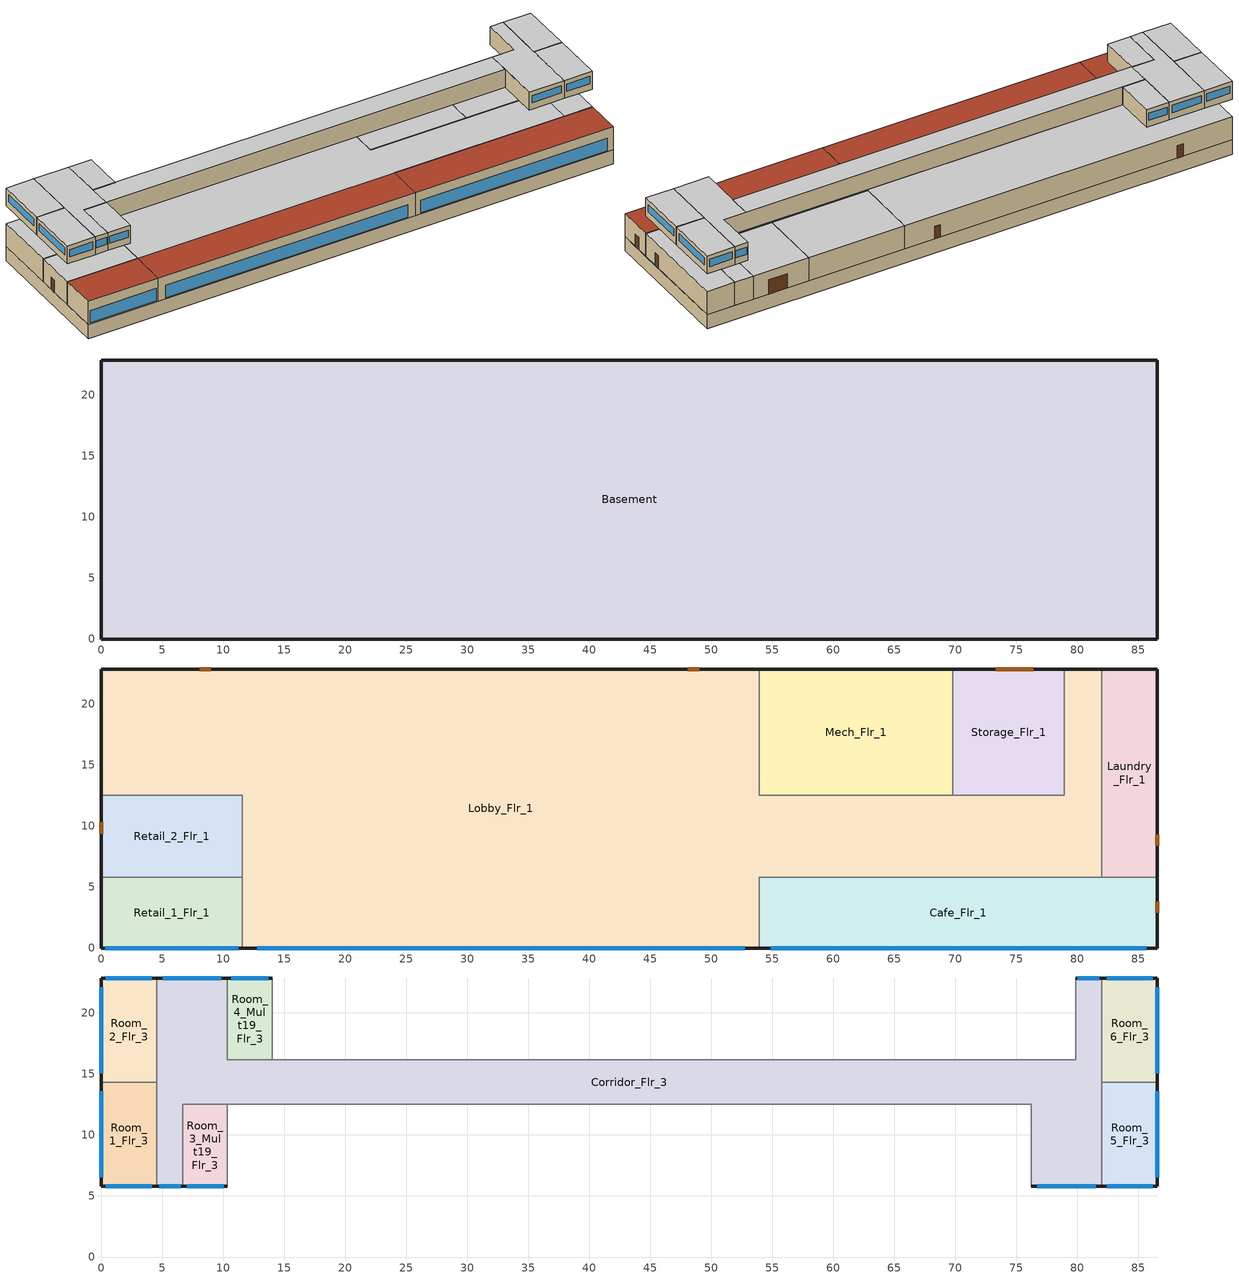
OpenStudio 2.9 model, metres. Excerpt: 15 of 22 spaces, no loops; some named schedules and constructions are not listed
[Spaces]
Basement
 floor ground (Basement Floor construction): 86.56,22.86 86.56,0 0,0 0,22.86 z-2.44
 wall ground (Basement Wall construction): 0,22.86 0,0 86.56,0 86.56,22.86 0,22.86 z-2.44:0
Lobby_Flr_1
 floor to Basement: 53.95,22.86 53.95,0 11.58,0 11.58,12.5 0,12.5 0,22.86 z0; 81.99,22.86 81.99,5.79 53.95,5.79 53.95,12.5 78.94,12.5 78.94,22.86 z0
 wall outside: 53.95,22.86 0,22.86 0,12.5 / 11.58,0 53.95,0 / 81.99,22.86 78.94,22.86 z0:3.96
 wall to Retail_1_Flr_1: 11.58,5.79 11.58,0 z0:3.96
 wall to Laundry_Flr_1: 81.99,5.79 81.99,22.86 z0:3.96
 wall to Storage_Flr_1: 78.94,22.86 78.94,12.5 69.8,12.5 z0:3.96
 wall to Cafe_Flr_1: 53.95,0 53.95,5.79 81.99,5.79 z0:3.96
 wall to Retail_2_Flr_1: 0,12.5 11.58,12.5 11.58,5.79 z0:3.96
 wall to Mech_Flr_1: 69.8,12.5 53.95,12.5 53.95,22.86 z0:3.96
 window: 12.79,0 52.74,0 z0.15:2.29
 door: 49,22.86 48.09,22.86 / 8.99,22.86 8.08,22.86 z0:2.13
 ceiling adiabatic (Floor Adiabatic construction): 81.99,5.79 81.99,22.86 78.94,22.86 78.94,12.5 53.95,12.5 53.95,22.86 0,22.86 0,12.5 11.58,12.5 11.58,5.79 z3.96
 roof outside: 53.95,0 53.95,5.79 11.58,5.79 11.58,0 z3.96
Retail_1_Flr_1
 floor to Basement: 11.58,5.79 11.58,0 0,0 0,5.79 z0
 wall outside: 0,5.79 0,0 11.58,0 z0:3.96
 wall to Retail_2_Flr_1: 11.58,5.79 0,5.79 z0:3.96
 window: 0.33,0 11.25,0 z0.15:2.29
 roof outside: 11.58,0 11.58,5.79 0,5.79 0,0 z3.96
Retail_2_Flr_1
 floor to Basement: 11.58,12.5 11.58,5.79 0,5.79 0,12.5 z0
 wall outside: 0,12.5 0,5.79 z0:3.96
 door: 0,10.28 0,9.37 z0:2.13
 ceiling adiabatic (Floor Adiabatic construction): 11.58,5.79 11.58,12.5 0,12.5 0,5.79 z3.96
Laundry_Flr_1
 floor to Basement: 86.56,22.86 86.56,5.79 81.99,5.79 81.99,22.86 z0
 wall outside: 86.56,5.79 86.56,22.86 81.99,22.86 z0:3.96
 wall to Cafe_Flr_1: 81.99,5.79 86.56,5.79 z0:3.96
 door: 86.56,8.36 86.56,9.28 z0:2.13
 ceiling adiabatic (Floor Adiabatic construction): 86.56,5.79 86.56,22.86 81.99,22.86 81.99,5.79 z3.96
Storage_Flr_1
 floor to Basement: 78.94,22.86 78.94,12.5 69.8,12.5 69.8,22.86 z0
 wall outside: 78.94,22.86 69.8,22.86 z0:3.96
 wall to Mech_Flr_1: 69.8,22.86 69.8,12.5 z0:3.96
 door: 76.37,22.86 73.32,22.86 z0:2.44
 ceiling adiabatic (Floor Adiabatic construction): 78.94,12.5 78.94,22.86 69.8,22.86 69.8,12.5 z3.96
Mech_Flr_1
 floor to Basement: 69.8,22.86 69.8,12.5 53.95,12.5 53.95,22.86 z0
 wall outside: 69.8,22.86 53.95,22.86 z0:3.96
 ceiling adiabatic (Floor Adiabatic construction): 69.8,12.5 69.8,22.86 53.95,22.86 53.95,12.5 z3.96
Cafe_Flr_1
 floor to Basement: 86.56,5.79 86.56,0 53.95,0 53.95,5.79 z0
 wall outside: 53.95,0 86.56,0 86.56,5.79 z0:3.96
 window: 54.88,0 85.63,0 z0.15:2.29
 door: 86.56,2.9 86.56,3.81 z0:2.13
 roof outside: 86.56,0 86.56,5.79 53.95,5.79 53.95,0 z3.96
Room_6_Flr_3
 floor adiabatic (Floor Adiabatic construction): 86.56,22.86 86.56,14.33 81.99,14.33 81.99,22.86 z7.01
 wall outside: 86.56,14.33 86.56,22.86 81.99,22.86 z7.01:10.06
 wall to Corridor_Flr_3: 81.99,22.86 81.99,14.33 z7.01:10.06
 wall to Room_5_Flr_3: 81.99,14.33 86.56,14.33 z7.01:10.06
 window: 86.16,22.86 82.39,22.86 / 86.56,15.07 86.56,22.11 z8.11:9.33
 ceiling adiabatic (Floor Adiabatic construction): 86.56,14.33 86.56,22.86 81.99,22.86 81.99,14.33 z10.06
Room_1_Flr_3
 floor adiabatic (Floor Adiabatic construction): 4.57,14.33 4.57,5.79 0,5.79 0,14.33 z7.01
 wall outside: 0,14.33 0,5.79 4.57,5.79 z7.01:10.06
 wall to Corridor_Flr_3: 4.57,5.79 4.57,14.33 z7.01:10.06
 wall to Room_2_Flr_3: 4.57,14.33 0,14.33 z7.01:10.06
 window: 0,13.58 0,6.54 / 0.4,5.79 4.17,5.79 z8.11:9.33
 ceiling adiabatic (Floor Adiabatic construction): 4.57,5.79 4.57,14.33 0,14.33 0,5.79 z10.06
Corridor_Flr_3
 floor adiabatic (Floor Adiabatic construction): 76.2,16.15 76.2,12.5 10.36,12.5 10.36,16.15 z7.01; 81.99,22.86 81.99,5.79 76.2,5.79 76.2,16.15 79.86,16.15 79.86,22.86 z7.01; 10.36,22.86 10.36,12.5 6.71,12.5 6.71,5.79 4.57,5.79 4.57,22.86 z7.01
 wall outside: 81.99,22.86 79.86,22.86 / 4.57,5.79 6.71,5.79 / 10.36,22.86 4.57,22.86 / 76.2,5.79 81.99,5.79 z7.01:10.06
 wall adiabatic (Wall Adiabatic construction): 79.86,22.86 79.86,16.15 / 76.2,12.5 76.2,5.79 z7.01:10.06
 wall to Room_3_Mult19_Flr_3: 6.71,5.79 6.71,12.5 10.36,12.5 z7.01:10.06
 wall to Room_2_Flr_3: 4.57,22.86 4.57,14.33 z7.01:10.06
 wall to Room_5_Flr_3: 81.99,5.79 81.99,14.33 z7.01:10.06
 wall to Room_4_Mult19_Flr_3: 14.02,16.15 10.36,16.15 10.36,22.86 z7.01:10.06
 wall adiabatic: 79.86,16.15 14.02,16.15 / 10.36,12.5 76.2,12.5 z7.01:10.06
 window: 81.81,22.86 80.04,22.86 / 9.86,22.86 5.08,22.86 / 76.71,5.79 81.48,5.79 / 4.76,5.79 6.52,5.79 z8.11:9.33
 ceiling adiabatic (Floor Adiabatic construction): 81.99,5.79 81.99,22.86 79.86,22.86 79.86,16.15 76.2,16.15 76.2,5.79 z10.06; 6.71,5.79 6.71,12.5 10.36,12.5 10.36,22.86 4.57,22.86 4.57,5.79 z10.06; 76.2,12.5 76.2,16.15 10.36,16.15 10.36,12.5 z10.06
Room_2_Flr_3
 floor adiabatic (Floor Adiabatic construction): 4.57,22.86 4.57,14.33 0,14.33 0,22.86 z7.01
 wall outside: 4.57,22.86 0,22.86 0,14.33 z7.01:10.06
 window: 0,22.11 0,15.07 / 4.17,22.86 0.4,22.86 z8.11:9.33
 ceiling adiabatic (Floor Adiabatic construction): 4.57,14.33 4.57,22.86 0,22.86 0,14.33 z10.06
Room_4_Mult19_Flr_3
 floor adiabatic (Floor Adiabatic construction): 14.02,22.86 14.02,16.15 10.36,16.15 10.36,22.86 z7.01
 wall outside: 14.02,22.86 10.36,22.86 z7.01:10.06
 wall adiabatic (Wall Adiabatic construction): 14.02,16.15 14.02,22.86 z7.01:10.06
 window: 13.7,22.86 10.68,22.86 z8.11:9.33
 ceiling adiabatic (Floor Adiabatic construction): 14.02,16.15 14.02,22.86 10.36,22.86 10.36,16.15 z10.06
Room_5_Flr_3
 floor adiabatic (Floor Adiabatic construction): 86.56,14.33 86.56,5.79 81.99,5.79 81.99,14.33 z7.01
 wall outside: 81.99,5.79 86.56,5.79 86.56,14.33 z7.01:10.06
 window: 86.56,6.54 86.56,13.58 / 82.39,5.79 86.16,5.79 z8.11:9.33
 ceiling adiabatic (Floor Adiabatic construction): 86.56,5.79 86.56,14.33 81.99,14.33 81.99,5.79 z10.06
Room_3_Mult19_Flr_3
 floor adiabatic (Floor Adiabatic construction): 10.36,12.5 10.36,5.79 6.71,5.79 6.71,12.5 z7.01
 wall outside: 6.71,5.79 10.36,5.79 z7.01:10.06
 wall adiabatic (Wall Adiabatic construction): 10.36,5.79 10.36,12.5 z7.01:10.06
 window: 7.03,5.79 10.04,5.79 z8.11:9.33
 ceiling adiabatic (Floor Adiabatic construction): 10.36,5.79 10.36,12.5 6.71,12.5 6.71,5.79 z10.06
[Site]
Chicago Ohare Intl Ap_IL_USA: Latitude {deg}=41.98; Longitude {deg}=-87.92; Time Zone {hr}=-6; Elevation {m}=201; Terrain=City
[Building]
-LargeHotel-ASHRAE 169-2006-5A created: 2020-03-26 09:36:42 -0700: North Axis {deg}=0; Default Construction Set=90.1-2013 - LrgHotel - ASHRAE 169-2006-5A; Standards Number of Stories=7; Standards Number of Above Ground Stories=6; Standards Building Type=LargeHotel
[ClimateZones]
Climate Zone Institution Name 1=ASHRAE; Climate Zone Document Name 1=ANSI/ASHRAE Standard 169; Climate Zone Document Year 1=2006; Climate Zone Value 1=5A
[Site:WaterMainsTemperature]
Calculation Method=Correlation; Annual Average Outdoor Air Temperature {C}=9.925; Maximum Difference In Monthly Average Outdoor Air Temperatures {deltaC}=28.7
[SizingPeriod:DesignDay] Barometric Pressure {Pa}=98934; Sky Clearness=0; Rain Indicator=0; Snow Indicator=0; Day of Month=21; Daylight Saving Time Indicator=0; Humidity Indicating Type=Wetbulb; Dry-Bulb Temperature Range Modifier Type=DefaultMultipliers
Name | Maximum Dry-Bulb Temperature {C} | Daily Dry-Bulb Temperature Range {deltaC} | Humidity Indicating Conditions at Maximum Dry-Bulb | Wind Speed {m/s} | Wind Direction {deg} | Month | Day Type | Solar Model Indicator | ASHRAE Taub | ASHRAE Taud
Chicago Ohare Intl Ap Ann Clg .4% Condns DB=>MWB | 33.3 | 10.5 | 23.7 | 5.2 | 230 | 7 | SummerDesignDay | ASHRAETau | 0.455 | 2.05
Chicago Ohare Intl Ap Ann Htg 99.6% Condns DB | -20 | 0 | -20 | 4.9 | 270 | 1 | WinterDesignDay | ASHRAEClearSky
[Site:GroundTemperature:BuildingSurface]
20.54, 20.52, 20.55, 20.63, 20.72, 23.01, 23.37, 23.43, 23.44, 21.14, 20.8, 20.64
[Material:NoMass] Thermal Absorptance=0.9; Solar Absorptance=0.7
Name | Roughness | Thermal Resistance {m2-K/W} | Visible Absorptance
CP02 CARPET PAD | VeryRough | 0.21648 | 0.8
Nonres_Floor_Insulation | MediumSmooth | 2.88292 | 0.7
Typical Insulation R-14.97 | Smooth | 2.63723 | 0.7
Typical Carpet Pad | Smooth | 0.21648 | 0.8
Typical Insulation R-8.72 | Smooth | 1.53614 | 0.7
Typical Insulation R-30.13 | Smooth | 5.30668 | 0.7
Typical Insulation R-1.15 | Smooth | 0.202509 | 0.7
Typical Insulation R-1.15 1 | Smooth | 0.202527 | 0.7
[Material]
Name | Roughness | Thickness {m} | Conductivity {W/m-K} | Density {kg/m3} | Specific Heat {J/kg-K} | Thermal Absorptance | Solar Absorptance | Visible Absorptance
100mm Normalweight concrete floor | MediumSmooth | 0.1016 | 2.31 | 2322 | 832
G01 13mm gypsum board | Smooth | 0.0127 | 0.16 | 800 | 1090 | 0.9 | 0.7 | 0.5
M10 200mm concrete block basement wall | MediumRough | 0.2032 | 1.326 | 1842 | 912
4 in. Normalweight Concrete Floor | MediumRough | 0.1016 | 2.31 | 2322 | 832 | 0.9 | 0.7 | 0.7
1IN Stucco | Smooth | 0.0253 | 0.6918 | 1858 | 837 | 0.9 | 0.7 | 0.92
8IN CONCRETE HW RefBldg | Rough | 0.2032 | 1.311 | 2240 | 836.8 | 0.9 | 0.7 | 0.7
1/2IN Gypsum | Smooth | 0.0127 | 0.16 | 784.9 | 830 | 0.9 | 0.4 | 0.4
Roof Membrane | VeryRough | 0.0095 | 0.16 | 1121.29 | 1460 | 0.9 | 0.7 | 0.7
Metal Roof Surface; F08 Metal surface | Smooth | 0.0008 | 45.28 | 7824 | 500 | 0.9 | 0.7 | 0.7
8 in. Normalweight Concrete Floor | MediumRough | 0.2032 | 2.31 | 2322 | 832 | 0.9 | 0.7 | 0.7
8 in. Concrete Block Basement Wall | MediumRough | 0.2032 | 1.326 | 1842 | 912 | 0.9 | 0.7 | 0.7
G05 25mm wood | MediumSmooth | 0.0254 | 0.15 | 608 | 1630 | 0.9 | 0.5 | 0.5
[Construction]
Floor Adiabatic construction: CP02 CARPET PAD, 100mm Normalweight concrete floor, Nonres_Floor_Insulation
Wall Adiabatic construction; LargeHotel Interior Wall: G01 13mm gypsum board, G01 13mm gypsum board
Basement Wall construction: M10 200mm concrete block basement wall
Basement Floor construction: M10 200mm concrete block basement wall, CP02 CARPET PAD
Typical Insulated Exterior Mass Floor R-17.54: Typical Insulation R-14.97, 4 in. Normalweight Concrete Floor, Typical Carpet Pad
Typical Insulated Exterior Mass Wall R-11.11: 1IN Stucco, 8IN CONCRETE HW RefBldg, Typical Insulation R-8.72, 1/2IN Gypsum
Typical IEAD Roof R-31.25: Roof Membrane, Typical Insulation R-30.13, Metal Roof Surface
LargeHotel Interior Floor: G01 13mm gypsum board, Nonres_Floor_Insulation, 100mm Normalweight concrete floor, CP02 CARPET PAD
LargeHotel Interior Ceiling: CP02 CARPET PAD, 100mm Normalweight concrete floor, Nonres_Floor_Insulation, G01 13mm gypsum board
Typical Insulated Carpeted 8in Slab Floor: 8 in. Normalweight Concrete Floor, Typical Carpet Pad
Typical Insulated Basement Mass Wall: 8 in. Concrete Block Basement Wall
U 0.48 SHGC 0.40 Dbl Ref-D Clr 6mm/13mm: REF D CLEAR 6MM, AIR 13MM, CLEAR 6MM
Typical Insulated Metal Door R-2.0: F08 Metal surface, Typical Insulation R-1.15
U 0.44 SHGC 0.26 Dbl Ref-B-H Clr 6mm/13mm Air: REF B CLEAR HI 6MM, AIR 13MM, CLEAR 6MM
Typical Overhead Door R-2.0: Typical Insulation R-1.15 1
Window_U_0.50_SHGC_0.40_Skylight_Frame_Width_0.430_in: Glass_2052_LayerAvg, Gap_1_W_0_0038, Glass_2027F_LayerAvg
Typical Interior Window: Clear 3mm
Typical Interior Door; Typical Interior Partition: G05 25mm wood
[DefaultConstructionSet]
90.1-2013 - LrgHotel - ASHRAE 169-2006-5A: Default Exterior Surface Constructions=Default Surface Constructions 1; Default Interior Surface Constructions=Default Surface Constructions 2; Default Ground Contact Surface Constructions=Default Surface Constructions 3; Default Exterior SubSurface Constructions=Default Sub Surface Constructions 1; Default Interior SubSurface Constructions=Default Sub Surface Constructions 2; Interior Partition Construction=Typical Interior Partition
[DefaultSurfaceConstructions]
Name | Floor Construction | Wall Construction | Roof Ceiling Construction
Default Surface Constructions 1 | Typical Insulated Exterior Mass Floor R-17.54 | Typical Insulated Exterior Mass Wall R-11.11 | Typical IEAD Roof R-31.25
Default Surface Constructions 2 | LargeHotel Interior Floor | LargeHotel Interior Wall | LargeHotel Interior Ceiling
Default Surface Constructions 3 | Typical Insulated Carpeted 8in Slab Floor | Typical Insulated Basement Mass Wall
[DefaultSubSurfaceConstructions]
Name | Fixed Window Construction | Operable Window Construction | Door Construction | Glass Door Construction | Overhead Door Construction | Skylight Construction | Tubular Daylight Dome Construction | Tubular Daylight Diffuser Construction
Default Sub Surface Constructions 1 | U 0.48 SHGC 0.40 Dbl Ref-D Clr 6mm/13mm | U 0.48 SHGC 0.40 Dbl Ref-D Clr 6mm/13mm | Typical Insulated Metal Door R-2.0 | U 0.44 SHGC 0.26 Dbl Ref-B-H Clr 6mm/13mm Air | Typical Overhead Door R-2.0 | Window_U_0.50_SHGC_0.40_Skylight_Frame_Width_0.430_in | Typical Interior Window | Typical Interior Window
Default Sub Surface Constructions 2 | Typical Interior Window | Typical Interior Window | Typical Interior Door
[WindowMaterial:Glazing] Optical Data Type=SpectralAverage; Infrared Transmittance at Normal Incidence=0; Dirt Correction Factor for Solar and Visible Transmittance=1; Solar Diffusing=No
Name | Thickness {m} | Solar Transmittance at Normal Incidence | Front Side Solar Reflectance at Normal Incidence | Back Side Solar Reflectance at Normal Incidence | Visible Transmittance at Normal Incidence | Front Side Visible Reflectance at Normal Incidence | Back Side Visible Reflectance at Normal Incidence | Front Side Infrared Hemispherical Emissivity | Back Side Infrared Hemispherical Emissivity | Conductivity {W/m-K}
REF D CLEAR 6MM | 0.006 | 0.429 | 0.308 | 0.379 | 0.334 | 0.453 | 0.505 | 0.84 | 0.82 | 0.9
CLEAR 6MM | 0.006 | 0.775 | 0.071 | 0.071 | 0.881 | 0.08 | 0.08 | 0.84 | 0.84 | 0.9
REF B CLEAR HI 6MM | 0.006 | 0.24 | 0.16 | 0.32 | 0.3 | 0.16 | 0.29 | 0.84 | 0.6 | 0.9
Glass_2052_LayerAvg | 0.00837 | 0.507767 | 0.054228 | 0.0544931 | 0.586833 | 0.05805 | 0.058397 | 0.84 | 0.84 | 1
Glass_2027F_LayerAvg | 0.004 | 0.369744 | 0.470069 | 0.340935 | 0.765222 | 0.0546 | 0.073741 | 0.03675 | 0.84 | 1
Clear 3mm | 0.003 | 0.837 | 0.075 | 0.075 | 0.898 | 0.081 | 0.081 | 0.84 | 0.84 | 0.9
[WindowMaterial:Gas] Gas Type=Air
Name | Thickness {m}
AIR 13MM | 0.0127
Gap_1_W_0_0038 | 0.0038
[Space] Part of Total Floor Area=Yes
Name | Space Type | Building Story | Thermal Zone
Corridor_Flr_3 | LargeHotel Corridor2 | Building Story 3 | Corridor_Flr_3 ZN
Laundry_Flr_1 | LargeHotel Laundry | Building Story 2 | Laundry_Flr_1 ZN
Lobby_Flr_1 | LargeHotel Lobby | Building Story 2 | Lobby_Flr_1 ZN
Retail_1_Flr_1 | LargeHotel Retail | Building Story 2 | Retail_1_Flr_1 ZN
Room_1_Flr_3 | LargeHotel GuestRoom | Building Story 3 | Room_1_Flr_3 ZN
Basement | LargeHotel Basement | Building Story 1 | Basement ZN
Room_6_Flr_3 | LargeHotel GuestRoom | Building Story 3 | Room_6_Flr_3 ZN
Room_5_Flr_3 | LargeHotel GuestRoom | Building Story 3 | Room_5_Flr_3 ZN
Room_4_Mult19_Flr_3 | LargeHotel GuestRoom2 | Building Story 3 | Room_4_Mult19_Flr_3 ZN
Cafe_Flr_1 | LargeHotel Cafe | Building Story 2 | Cafe_Flr_1 ZN
Mech_Flr_1 | LargeHotel Mechanical | Building Story 2 | Mech_Flr_1 ZN
Retail_2_Flr_1 | LargeHotel Retail2 | Building Story 2 | Retail_2_Flr_1 ZN
Storage_Flr_1 | LargeHotel Storage | Building Story 2 | Storage_Flr_1 ZN
Room_2_Flr_3 | LargeHotel GuestRoom | Building Story 3 | Room_2_Flr_3 ZN
Room_3_Mult19_Flr_3 | LargeHotel GuestRoom2 | Building Story 3 | Room_3_Mult19_Flr_3 ZN
[BuildingStory]
Name | Nominal Z Coordinate {m}
Building Story 1 | -2.439
Building Story 2 | 0
Building Story 3 | 7.008
[SpaceType] Standards Building Type=LargeHotel
Name | Default Schedule Set | Design Specification Outdoor Air Object | Standards Space Type | Default Construction Set
LargeHotel Basement | LargeHotel Basement Schedule Set | LargeHotel Basement Ventilation | Basement
LargeHotel Cafe | LargeHotel Cafe Schedule Set | LargeHotel Cafe Ventilation | Cafe
LargeHotel Corridor2 | LargeHotel Corridor2 Schedule Set | LargeHotel Corridor2 Ventilation | Corridor2
LargeHotel GuestRoom | LargeHotel GuestRoom Schedule Set | LargeHotel GuestRoom Ventilation | GuestRoom | 90.1-2013 - LrgHotel - GuestRoom - ASHRAE 169-2006-5A
LargeHotel GuestRoom2 | LargeHotel GuestRoom2 Schedule Set | LargeHotel GuestRoom2 Ventilation | GuestRoom2
LargeHotel Laundry | LargeHotel Laundry Schedule Set | LargeHotel Laundry Ventilation | Laundry
LargeHotel Lobby | LargeHotel Lobby Schedule Set | LargeHotel Lobby Ventilation | Lobby
LargeHotel Mechanical | LargeHotel Mechanical Schedule Set | LargeHotel Mechanical Ventilation | Mechanical
LargeHotel Retail | LargeHotel Retail Schedule Set | LargeHotel Retail Ventilation | Retail
LargeHotel Retail2 | LargeHotel Retail2 Schedule Set | LargeHotel Retail2 Ventilation | Retail2
LargeHotel Storage | LargeHotel Storage Schedule Set | LargeHotel Storage Ventilation | Storage
[ThermostatSetpoint:DualSetpoint]
Name | Heating Setpoint Temperature Schedule | Cooling Setpoint Temperature Schedule
LargeHotel Basement Thermostat 1; LargeHotel Cafe Thermostat 1; LargeHotel Corridor2 Thermostat 1; LargeHotel Laundry Thermostat 1; LargeHotel Lobby Thermostat 1; LargeHotel Mechanical Thermostat 1; LargeHotel Retail Thermostat 1; LargeHotel Retail2 Thermostat 1 | HotelLarge HTGSETP_SCH | HotelLarge CLGSETP_SCH
LargeHotel GuestRoom Thermostat 1; LargeHotel GuestRoom Thermostat 2; LargeHotel GuestRoom2 Thermostat 1; LargeHotel GuestRoom2 Thermostat 2; LargeHotel GuestRoom Thermostat 3; LargeHotel GuestRoom Thermostat 4 | HotelLarge Adva_OccGuestRoom_HtgSP_Sch | HotelLarge Adva_OccGuestRoom_ClgSP_Sch
[SpaceInfiltration:DesignFlowRate] Schedule=HotelLarge INFIL_QUARTER_ON_SCH; Design Flow Rate Calculation Method=Flow/ExteriorArea; Constant Term Coefficient=0; Temperature Term Coefficient=0; Velocity Term Coefficient=0.224; Velocity Squared Term Coefficient=0
Name | Space or SpaceType | Flow per Exterior Surface Area {m3/s-m2}
Cafe_Flr_1 Infiltration | Cafe_Flr_1 | 0.000254148
Corridor_Flr_3 Infiltration | Corridor_Flr_3 | 0.000569573
Laundry_Flr_1 Infiltration | Laundry_Flr_1 | 0.000569573
Lobby_Flr_1 Infiltration | Lobby_Flr_1 | 0.000364107
Mech_Flr_1 Infiltration | Mech_Flr_1 | 0.000569573
Retail_1_Flr_1 Infiltration | Retail_1_Flr_1 | 0.00028849
Retail_2_Flr_1 Infiltration | Retail_2_Flr_1 | 0.000569573
Room_1_Flr_3 Infiltration | Room_1_Flr_3 | 0.000569573
Room_2_Flr_3 Infiltration | Room_2_Flr_3 | 0.000569573
Room_3_Mult19_Flr_3 Infiltration | Room_3_Mult19_Flr_3 | 0.000569573
Room_4_Mult19_Flr_3 Infiltration | Room_4_Mult19_Flr_3 | 0.000569573
Room_5_Flr_3 Infiltration | Room_5_Flr_3 | 0.000569573
Room_6_Flr_3 Infiltration | Room_6_Flr_3 | 0.000569573
Storage_Flr_1 Infiltration | Storage_Flr_1 | 0.000569573
[ThermalZone] Use Ideal Air Loads=No
Name | Thermostat | Multiplier
Basement ZN | LargeHotel Basement Thermostat 1
Cafe_Flr_1 ZN | LargeHotel Cafe Thermostat 1
Corridor_Flr_3 ZN | LargeHotel Corridor2 Thermostat 1 | 4
Laundry_Flr_1 ZN | LargeHotel Laundry Thermostat 1
Lobby_Flr_1 ZN | LargeHotel Lobby Thermostat 1
Mech_Flr_1 ZN | LargeHotel Mechanical Thermostat 1
Retail_1_Flr_1 ZN | LargeHotel Retail Thermostat 1
Retail_2_Flr_1 ZN | LargeHotel Retail2 Thermostat 1
Room_1_Flr_3 ZN | LargeHotel GuestRoom Thermostat 1 | 4
Room_2_Flr_3 ZN | LargeHotel GuestRoom Thermostat 2 | 4
Room_3_Mult19_Flr_3 ZN | LargeHotel GuestRoom2 Thermostat 1 | 76
Room_4_Mult19_Flr_3 ZN | LargeHotel GuestRoom2 Thermostat 2 | 76
Room_5_Flr_3 ZN | LargeHotel GuestRoom Thermostat 3 | 4
Room_6_Flr_3 ZN | LargeHotel GuestRoom Thermostat 4 | 4
Storage_Flr_1 ZN | LargeHotel Storage Thermostat 1
[InternalMass] Internal Mass Definition=Internal Mass Definition 1; Multiplier=1
Name | Space or SpaceType
Room_1_Flr_3 Mass | Room_1_Flr_3
Laundry_Flr_1 Mass | Laundry_Flr_1
Room_6_Flr_3 Mass | Room_6_Flr_3
Corridor_Flr_3 Mass | Corridor_Flr_3
Lobby_Flr_1 Mass | Lobby_Flr_1
Basement Mass | Basement
Retail_1_Flr_1 Mass | Retail_1_Flr_1
Room_5_Flr_3 Mass | Room_5_Flr_3
Room_4_Mult19_Flr_3 Mass | Room_4_Mult19_Flr_3
Room_2_Flr_3 Mass | Room_2_Flr_3
Cafe_Flr_1 Mass | Cafe_Flr_1
Mech_Flr_1 Mass | Mech_Flr_1
Retail_2_Flr_1 Mass | Retail_2_Flr_1
Storage_Flr_1 Mass | Storage_Flr_1
Room_3_Mult19_Flr_3 Mass | Room_3_Mult19_Flr_3
[Exterior:Lights]
NonDimming Exterior Lights Def: Exterior Lights Definition=NonDimming Exterior Lights Def; Schedule=Always On; Control Option=AstronomicalClock
[Exterior:FuelEquipment] Fuel Use Type=Electricity
Name | Exterior Fuel Equipment Definition | Schedule
Fuel equipment 1 | Fuel equipment 1 Def | HotelLarge BLDG_ELEVATORS
Fuel equipment 2 | Fuel equipment 2 Def | HotelLarge ELEV_LIGHT_FAN_SCH_ADD_DF
